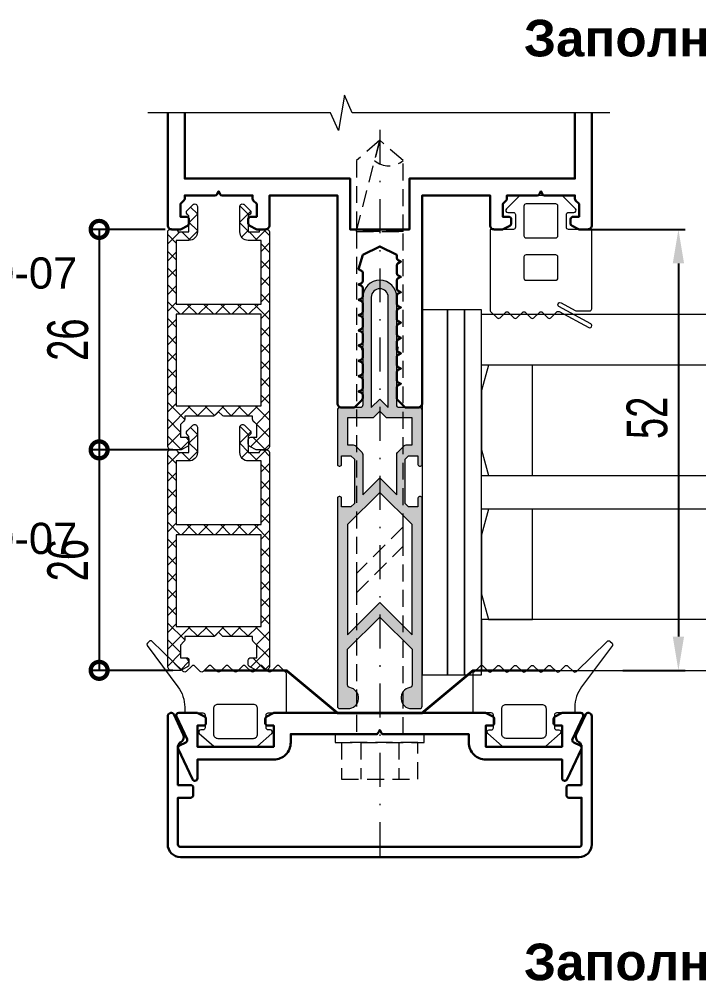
# Model space of a CAD drawing. Extents: x -37 to 8820, y -336 to 478.
# Drawn here: x 5928 to 5978.1, y 70.2 to 141.1 of the extents above; entities that cross this region are included whole.
import ezdxf

# ---------------------------------------------------------------- set-up
doc = ezdxf.new("R2010")
doc.units = 0
doc.header["$LTSCALE"] = 5
doc.linetypes.add('DASHDOT', pattern=[1, 0.5, -0.25, 0, -0.25])
doc.linetypes.add('HIDDEN', pattern=[0.375, 0.25, -0.125])
doc.layers.get('0').update_dxf_attribs({"linetype": 'CONTINUOUS', "lineweight": 30})
doc.layers.get('DEFPOINTS').update_dxf_attribs({"linetype": 'CONTINUOUS'})
for name, color, linetype, lineweight in [('1', 6, 'DASHDOT', 13), ('2', 3, 'HIDDEN', 13), ('Dimentions', 5, 'CONTINUOUS', 15), ('Glass', 5, 'CONTINUOUS', 20), ('Герлен', 7, 'CONTINUOUS', 60), ('Зигзаг', 1, 'CONTINUOUS', 15), ('Подкладки', 1, 'CONTINUOUS', 20), ('Текстовый', 7, 'CONTINUOUS', 9), ('Уплотнители', 1, 'CONTINUOUS', 20), ('Штриховка', 1, 'CONTINUOUS', 5)]:
    doc.layers.add(name, color=color, linetype=linetype, lineweight=lineweight)
doc.styles.add('3', font='RUSS.SHX', dxfattribs={"width": 0.7, "height": 3})
doc.styles.add('Каталожный', font='arial.ttf', dxfattribs={"height": 2.5})
doc.dimstyles.new('MX1_6', dxfattribs={"dimtxt": 3, "dimasz": 2.5, "dimexe": 0.5, "dimexo": 0, "dimgap": 0.8, "dimtad": 1, "dimlfac": 1.6, "dimdsep": 46, "dimtxsty": '3', "dimcen": 0, "dimclrd": 256, "dimclre": 256, "dimclrt": 256, "dimaunit": 1, "dimadec": 0, "dimazin": 0, "dimtfac": 1, "dimtmove": 0, "dimatfit": 1, "dimfxl": 1, "dimtvp": 1, "dimtolj": 1, "dimtzin": 0, "dimarcsym": 0})

# ---------------------------------------------------------------- blocks, each defined once
blk = doc.blocks.new('45313-2')
blk.add_lwpolyline([(-12.43, 0, -0.116434), (-12.56, 0.03), (-13.33, 0.42, -0.284079), (-13.5, 0.69), (-13.5, 1.2, -0.414214), (-13.2, 1.5), (-12.5, 1.5), (-12.5, 4), (-21.5, 4), (-21.5, 1.5), (-20.8, 1.5, -0.414214), (-20.5, 1.2), (-20.5, 0.69, -0.284079), (-20.67, 0.42), (-21.44, 0.03, -0.116434), (-21.57, 0), (-23.7, 0, -0.548619), (-23.97, 0.43), (-22.73, 3.1, 0.414214), (-22.87, 3.5), (-23.63, 3.85, -0.414214), (-23.77, 4.25), (-22.1, 7.83, -0.291473), (-21.83, 8), (-21.8, 8, -0.414214), (-21.5, 7.7), (-21.5, 5.5), (-12.5, 5.5, -0.414214), (-10.5, 3.5), (-10.5, 2.5), (-0.44, 2.5, -0.284079), (-0.17, 2.33), (0, 2), (0.17, 2.33, -0.284079), (0.44, 2.5), (10.5, 2.5), (10.5, 3.5, -0.414214), (12.5, 5.5), (21.5, 5.5), (21.5, 7.7, -0.414214), (21.8, 8), (21.83, 8, -0.291473), (22.1, 7.83), (23.77, 4.25, -0.414214), (23.63, 3.85), (22.87, 3.5, 0.414214), (22.73, 3.1), (23.97, 0.43, -0.548619), (23.7, 0), (21.57, 0, -0.116434), (21.44, 0.03), (20.67, 0.42, -0.284079), (20.5, 0.69), (20.5, 1.2, -0.414214), (20.8, 1.5), (21.5, 1.5), (21.5, 4), (12.5, 4), (12.5, 1.5), (13.2, 1.5, -0.414214), (13.5, 1.2), (13.5, 0.69, -0.284079), (13.33, 0.42), (12.56, 0.03, -0.116434), (12.43, 0)], format="xyb", close=True)
blk = doc.blocks.new('_DotSmall')
at = {"color": 0, "linetype": 'ByBlock', "const_width": 0.5}
blk.add_lwpolyline([(-0.0625, 0, 1), (0.0625, 0, 1)], format="xyb", close=True, dxfattribs=at)
blk = doc.blocks.new('*D1001')
at = {"layer": 'DEFPOINTS', "color": 0, "linetype": 'Continuous', "transparency": 16777216}
for p in [(5938.767, 125.571), (5933.907, 109.327), (5939.337, 109.327)]:
    blk.add_point(p, dxfattribs=at)
at = {"layer": 'Dimentions', "linetype": 'Continuous', "lineweight": -2, "transparency": 16777216}
for p, q in [((5938.767, 125.571), (5933.407, 125.571)), ((5933.907, 125.571), (5933.907, 109.327)), ((5939.337, 109.327), (5933.407, 109.327))]:
    blk.add_line(p, q, dxfattribs=at)
at = {"layer": 'Dimentions', "linetype": 'Continuous', "lineweight": -2, "transparency": 16777216, "xscale": 2.5, "yscale": 2.5, "zscale": 2.5}
for p, rotation in [((5933.907, 125.571), 90), ((5933.907, 109.327), 270)]:
    blk.add_blockref('_DotSmall', p, dxfattribs=dict(at, rotation=rotation))
at = {"layer": 'Dimentions', "linetype": 'Continuous', "transparency": 16777216, "insert": (5931.607, 117.449), "char_height": 3, "attachment_point": 5, "rotation": 90, "style": '3'}
blk.add_mtext('\\A1;26', dxfattribs=at)
blk = doc.blocks.new('*D1004')
at = {"layer": 'DEFPOINTS', "color": 0, "transparency": 16777216}
for p in [(5969.609, 125.571), (5972.49, 93.071), (5976.595, 93.071)]:
    blk.add_point(p, dxfattribs=at)
at = {"layer": 'Dimentions', "lineweight": -2, "transparency": 16777216}
for p, q in [((5969.609, 125.571), (5977.095, 125.571)), ((5976.595, 123.071), (5976.595, 95.571)), ((5972.49, 93.071), (5977.095, 93.071))]:
    blk.add_line(p, q, dxfattribs=at)
at = {"layer": 'Dimentions', "transparency": 16777216}
for points in [[(5976.179, 123.071), (5977.012, 123.071), (5976.595, 125.571)], [(5976.179, 95.571), (5977.012, 95.571), (5976.595, 93.071)]]:
    blk.add_solid(points, dxfattribs=at)
at = {"layer": 'Dimentions', "transparency": 16777216, "insert": (5974.295, 111.686), "char_height": 3, "attachment_point": 5, "rotation": 90, "style": '3'}
blk.add_mtext('\\A1;52', dxfattribs=at)
blk = doc.blocks.new('*D1013')
at = {"layer": 'DEFPOINTS', "color": 0, "linetype": 'Continuous', "transparency": 16777216}
for p in [(5938.767, 109.327), (5933.907, 93.082), (5939.337, 93.082)]:
    blk.add_point(p, dxfattribs=at)
at = {"layer": 'Dimentions', "linetype": 'Continuous', "lineweight": -2, "transparency": 16777216}
for p, q in [((5938.767, 109.327), (5933.407, 109.327)), ((5933.907, 109.327), (5933.907, 93.082)), ((5939.337, 93.082), (5933.407, 93.082))]:
    blk.add_line(p, q, dxfattribs=at)
at = {"layer": 'Dimentions', "linetype": 'Continuous', "lineweight": -2, "transparency": 16777216, "xscale": 2.5, "yscale": 2.5, "zscale": 2.5}
for p, rotation in [((5933.907, 109.327), 90), ((5933.907, 93.082), 270)]:
    blk.add_blockref('_DotSmall', p, dxfattribs=dict(at, rotation=rotation))
at = {"layer": 'Dimentions', "linetype": 'Continuous', "transparency": 16777216, "insert": (5931.607, 101.204), "char_height": 3, "attachment_point": 5, "rotation": 90, "style": '3'}
blk.add_mtext('\\A1;26', dxfattribs=at)

msp = doc.modelspace()

# ---------------------------------------------------------------- hatches: boundary and pattern name
at = {"layer": 'Штриховка', "lineweight": 5}
h = msp.add_hatch(dxfattribs=at)
h.set_pattern_fill('ANSI37', color=256, scale=7, style=0)
h.set_pattern_definition([(45, (8313.3299, 7249.3877), (-0.61871843, 0.61871843), []), (135, (8313.3299, 7249.3877), (-0.61871843, -0.61871843), [])])
h.paths.add_polyline_path([(5945.8365, 119.3208), (5939.5865, 119.3208), (5939.5865, 112.5708), (5945.8365, 112.5708)], flags=16)
edge = h.paths.add_edge_path()
edge.add_line((5945.8365, 120.0708), (5945.8365, 124.7583))
edge.add_line((5945.8365, 124.7583), (5944.899, 124.7583))
edge.add_arc((5944.899, 125.3833), 0.625, 180, 270, ccw=False)
edge.add_line((5944.274, 125.3833), (5944.274, 127.2476))
edge.add_arc((5944.4723, 127.2476), 0.1982, 45, 180, ccw=False)
edge.add_line((5944.6124, 127.3877), (5945.0316, 126.9685))
edge.add_arc((5944.899, 126.836), 0.1875, -45, 45, ccw=False)
edge.add_line((5945.0316, 126.7034), (5944.899, 126.5708))
edge.add_line((5944.899, 126.5708), (5944.899, 125.3833))
edge.add_line((5944.899, 125.3833), (5945.7115, 125.3833))
edge.add_arc((5945.899, 125.3833), 0.1875, 90, 180, ccw=False)
edge.add_line((5945.899, 125.5708), (5946.274, 125.5708))
edge.add_arc((5946.274, 125.3833), 0.1875, 0, 90, ccw=False)
edge.add_line((5946.4615, 125.3833), (5946.4615, 109.6333))
edge.add_arc((5946.149, 109.6333), 0.3125, -90, 0, ccw=False)
edge.add_line((5946.149, 109.3208), (5945.5683, 109.3208))
edge.add_arc((5945.5683, 109.5083), 0.1875, 243.434949, 270, ccw=False)
edge.add_line((5945.4845, 109.3406), (5945.0027, 109.5815))
edge.add_arc((5945.0865, 109.7492), 0.1875, 180, 243.434949, ccw=False)
edge.add_line((5944.899, 109.7492), (5944.899, 110.0708))
edge.add_arc((5945.0865, 110.0708), 0.1875, 90, 180, ccw=False)
edge.add_line((5945.0865, 110.2583), (5945.524, 110.2583))
edge.add_line((5945.524, 110.2583), (5945.524, 111.1958))
edge.add_line((5945.524, 111.1958), (5945.2665, 111.4534))
edge.add_arc((5945.399, 111.586), 0.1875, 180, 225, ccw=False)
edge.add_line((5945.2115, 111.586), (5945.2115, 111.8208))
edge.add_line((5945.2115, 111.8208), (5943.1017, 111.8208))
edge.add_arc((5943.1017, 112.0083), 0.1875, 225, 270, ccw=False)
edge.add_line((5942.9691, 111.8757), (5942.7115, 112.1333))
edge.add_line((5942.7115, 112.1333), (5942.454, 111.8757))
edge.add_arc((5942.3214, 112.0083), 0.1875, 270, 315, ccw=False)
edge.add_line((5942.3214, 111.8208), (5940.2115, 111.8208))
edge.add_line((5940.2115, 111.8208), (5940.2115, 111.586))
edge.add_arc((5940.024, 111.586), 0.1875, -45, 0, ccw=False)
edge.add_line((5940.1566, 111.4534), (5939.899, 111.1958))
edge.add_line((5939.899, 111.1958), (5939.899, 110.2583))
edge.add_line((5939.899, 110.2583), (5940.3365, 110.2583))
edge.add_arc((5940.3365, 110.0708), 0.1875, 0, 90, ccw=False)
edge.add_line((5940.524, 110.0708), (5940.524, 109.7492))
edge.add_arc((5940.3365, 109.7492), 0.1875, -63.434949, 0, ccw=False)
edge.add_line((5940.4204, 109.5815), (5939.9386, 109.3406))
edge.add_arc((5939.8548, 109.5083), 0.1875, 270, 296.565051, ccw=False)
edge.add_line((5939.8548, 109.3208), (5939.274, 109.3208))
edge.add_arc((5939.274, 109.6333), 0.3125, 180, 270, ccw=False)
edge.add_line((5938.9615, 109.6333), (5938.9615, 125.3833))
edge.add_arc((5939.149, 125.3833), 0.1875, 90, 180, ccw=False)
edge.add_line((5939.149, 125.5708), (5939.524, 125.5708))
edge.add_arc((5939.524, 125.3833), 0.1875, 0, 90, ccw=False)
edge.add_line((5939.7115, 125.3833), (5940.524, 125.3833))
edge.add_line((5940.524, 125.3833), (5940.524, 126.5708))
edge.add_line((5940.524, 126.5708), (5940.3915, 126.7034))
edge.add_arc((5940.524, 126.836), 0.1875, 135, 225, ccw=False)
edge.add_line((5940.3915, 126.9685), (5940.8107, 127.3877))
edge.add_arc((5940.9508, 127.2476), 0.1982, 0, 135, ccw=False)
edge.add_line((5941.149, 127.2476), (5941.149, 125.3833))
edge.add_arc((5940.524, 125.3833), 0.625, -90, 0, ccw=False)
edge.add_line((5940.524, 124.7583), (5939.5865, 124.7583))
edge.add_line((5939.5865, 124.7583), (5939.5865, 120.0708))
edge.add_line((5939.5865, 120.0708), (5945.8365, 120.0708))
at = {"layer": 'Штриховка'}
h = msp.add_hatch(color=256, dxfattribs=at)
edge = h.paths.add_edge_path(flags=16)
edge.add_line((5954.5865, 113.0708), (5955.2115, 112.4458))
edge.add_line((5955.2115, 112.4458), (5955.2115, 120.5708))
edge.add_arc((5954.5865, 120.5708), 0.625, 0, 180)
edge.add_line((5953.9615, 120.5708), (5953.9615, 112.4458))
edge.add_line((5953.9615, 112.4458), (5954.5865, 113.0708))
edge = h.paths.add_edge_path(flags=16)
edge.add_line((5952.2115, 111.6958), (5952.2115, 109.6958))
edge.add_line((5952.2115, 109.6958), (5952.6357, 109.6958))
edge.add_arc((5952.6357, 109.5083), 0.1875, 45, 90, ccw=False)
edge.add_line((5952.7683, 109.6409), (5953.2816, 109.1275))
edge.add_arc((5953.149, 108.995), 0.1875, 0, 45, ccw=False)
edge.add_line((5953.3365, 108.995), (5953.3365, 106.0046))
edge.add_line((5953.3365, 106.0046), (5954.5865, 107.2546))
edge.add_line((5954.5865, 107.2546), (5955.8365, 106.0046))
edge.add_line((5955.8365, 106.0046), (5955.8365, 108.995))
edge.add_arc((5956.024, 108.995), 0.1875, 135, 180, ccw=False)
edge.add_line((5955.8915, 109.1275), (5956.4048, 109.6409))
edge.add_arc((5956.5374, 109.5083), 0.1875, 90, 135, ccw=False)
edge.add_line((5956.5374, 109.6958), (5956.9615, 109.6958))
edge.add_line((5956.9615, 109.6958), (5956.9615, 111.6958))
edge.add_line((5956.9615, 111.6958), (5955.0777, 111.6958))
edge.add_line((5955.0777, 111.6958), (5954.5865, 112.1869))
edge.add_line((5954.5865, 112.1869), (5954.0954, 111.6958))
edge.add_line((5954.0954, 111.6958), (5952.2115, 111.6958))
edge = h.paths.add_edge_path()
edge.add_arc((5951.5865, 108.2583), 0.125, 180, 270)
edge.add_line((5951.5865, 108.1333), (5951.649, 108.1333))
edge.add_arc((5951.649, 108.2583), 0.125, 270, 360)
edge.add_line((5951.774, 108.2583), (5951.774, 108.8833))
edge.add_line((5951.774, 108.8833), (5952.4652, 108.8833))
edge.add_line((5952.4652, 108.8833), (5952.7115, 108.637))
edge.add_line((5952.7115, 108.637), (5952.7115, 105.3796))
edge.add_line((5952.7115, 105.3796), (5952.4652, 105.1333))
edge.add_line((5952.4652, 105.1333), (5951.774, 105.1333))
edge.add_line((5951.774, 105.1333), (5951.774, 105.7583))
edge.add_arc((5951.649, 105.7583), 0.125, 0, 90)
edge.add_line((5951.649, 105.8833), (5951.5865, 105.8833))
edge.add_arc((5951.5865, 105.7583), 0.125, 90, 180)
edge.add_line((5951.4615, 105.7583), (5951.4615, 90.4458))
edge.add_arc((5951.649, 90.4458), 0.1875, 180, 270)
edge.add_line((5951.649, 90.2583), (5952.2428, 90.2583))
edge.add_arc((5952.2428, 91.0395), 0.7812, 270, 440.718201)
edge.add_arc((5952.399, 91.9956), 0.1875, 180, 260.718201, ccw=False)
edge.add_line((5952.2115, 91.9956), (5952.2115, 94.6333))
edge.add_line((5952.2115, 94.6333), (5954.5865, 97.0083))
edge.add_line((5954.5865, 97.0083), (5956.9615, 94.6333))
edge.add_line((5956.9615, 94.6333), (5956.9615, 91.9956))
edge.add_arc((5956.774, 91.9956), 0.1875, -80.718201, 0, ccw=False)
edge.add_arc((5956.9303, 91.0395), 0.7812, 99.281799, 270)
edge.add_line((5956.9303, 90.2583), (5957.524, 90.2583))
edge.add_arc((5957.524, 90.4458), 0.1875, 270, 360)
edge.add_line((5957.7115, 90.4458), (5957.7115, 105.7583))
edge.add_arc((5957.5865, 105.7583), 0.125, 0, 90)
edge.add_line((5957.5865, 105.8833), (5957.524, 105.8833))
edge.add_arc((5957.524, 105.7583), 0.125, 90, 180)
edge.add_line((5957.399, 105.7583), (5957.399, 105.1333))
edge.add_line((5957.399, 105.1333), (5956.7079, 105.1333))
edge.add_line((5956.7079, 105.1333), (5956.4615, 105.3796))
edge.add_line((5956.4615, 105.3796), (5956.4615, 108.637))
edge.add_line((5956.4615, 108.637), (5956.7079, 108.8833))
edge.add_line((5956.7079, 108.8833), (5957.399, 108.8833))
edge.add_line((5957.399, 108.8833), (5957.399, 108.2583))
edge.add_arc((5957.524, 108.2583), 0.125, 180, 270)
edge.add_line((5957.524, 108.1333), (5957.5865, 108.1333))
edge.add_arc((5957.5865, 108.2583), 0.125, 270, 360)
edge.add_line((5957.7115, 108.2583), (5957.7115, 112.2583))
edge.add_arc((5957.524, 112.2583), 0.1875, 360, 450)
edge.add_line((5957.524, 112.4458), (5956.024, 112.4458))
edge.add_arc((5956.024, 112.6333), 0.1875, 180, 270, ccw=False)
edge.add_line((5955.8365, 112.6333), (5955.8365, 116.6958))
edge.add_arc((5955.8365, 116.8208), 0.125, 270, 450)
edge.add_line((5955.8365, 116.9458), (5955.8365, 120.5708))
edge.add_arc((5954.5865, 120.5708), 1.25, 0, 180)
edge.add_line((5953.3365, 120.5708), (5953.3365, 116.9458))
edge.add_arc((5953.3365, 116.8208), 0.125, 90, 270)
edge.add_line((5953.3365, 116.6958), (5953.3365, 112.6333))
edge.add_arc((5953.149, 112.6333), 0.1875, -90, 0, ccw=False)
edge.add_line((5953.149, 112.4458), (5951.649, 112.4458))
edge.add_arc((5951.649, 112.2583), 0.1875, 90, 180)
edge.add_line((5951.4615, 112.2583), (5951.4615, 108.2583))
h.paths.add_polyline_path([(5952.2115, 95.694), (5954.5865, 98.069), (5956.9615, 95.694), (5956.9615, 103.819), (5954.5865, 106.194), (5952.2115, 103.819)], flags=16)
at = {"layer": 'Штриховка', "lineweight": 5}
h = msp.add_hatch(dxfattribs=at)
h.set_pattern_fill('ANSI37', color=256, scale=7, style=0)
h.set_pattern_definition([(45, (8313.3299, 7233.1377), (-0.61871843, 0.61871843), []), (135, (8313.3299, 7233.1377), (-0.61871843, -0.61871843), [])])
h.paths.add_polyline_path([(5945.8365, 103.0708), (5939.5865, 103.0708), (5939.5865, 96.3208), (5945.8365, 96.3208)], flags=16)
edge = h.paths.add_edge_path()
edge.add_line((5945.8365, 103.8208), (5945.8365, 108.5083))
edge.add_line((5945.8365, 108.5083), (5944.899, 108.5083))
edge.add_arc((5944.899, 109.1333), 0.625, 180, 270, ccw=False)
edge.add_line((5944.274, 109.1333), (5944.274, 110.9976))
edge.add_arc((5944.4723, 110.9976), 0.1982, 45, 180, ccw=False)
edge.add_line((5944.6124, 111.1377), (5945.0316, 110.7185))
edge.add_arc((5944.899, 110.586), 0.1875, -45, 45, ccw=False)
edge.add_line((5945.0316, 110.4534), (5944.899, 110.3208))
edge.add_line((5944.899, 110.3208), (5944.899, 109.1333))
edge.add_line((5944.899, 109.1333), (5945.7115, 109.1333))
edge.add_arc((5945.899, 109.1333), 0.1875, 90, 180, ccw=False)
edge.add_line((5945.899, 109.3208), (5946.274, 109.3208))
edge.add_arc((5946.274, 109.1333), 0.1875, 0, 90, ccw=False)
edge.add_line((5946.4615, 109.1333), (5946.4615, 93.3833))
edge.add_arc((5946.149, 93.3833), 0.3125, -90, 0, ccw=False)
edge.add_line((5946.149, 93.0708), (5945.5683, 93.0708))
edge.add_arc((5945.5683, 93.2583), 0.1875, 243.434949, 270, ccw=False)
edge.add_line((5945.4845, 93.0906), (5945.0027, 93.3315))
edge.add_arc((5945.0865, 93.4992), 0.1875, 180, 243.434949, ccw=False)
edge.add_line((5944.899, 93.4992), (5944.899, 93.8208))
edge.add_arc((5945.0865, 93.8208), 0.1875, 90, 180, ccw=False)
edge.add_line((5945.0865, 94.0083), (5945.524, 94.0083))
edge.add_line((5945.524, 94.0083), (5945.524, 94.9458))
edge.add_line((5945.524, 94.9458), (5945.2665, 95.2034))
edge.add_arc((5945.399, 95.336), 0.1875, 180, 225, ccw=False)
edge.add_line((5945.2115, 95.336), (5945.2115, 95.5708))
edge.add_line((5945.2115, 95.5708), (5943.1017, 95.5708))
edge.add_arc((5943.1017, 95.7583), 0.1875, 225, 270, ccw=False)
edge.add_line((5942.9691, 95.6257), (5942.7115, 95.8833))
edge.add_line((5942.7115, 95.8833), (5942.454, 95.6257))
edge.add_arc((5942.3214, 95.7583), 0.1875, 270, 315, ccw=False)
edge.add_line((5942.3214, 95.5708), (5940.2115, 95.5708))
edge.add_line((5940.2115, 95.5708), (5940.2115, 95.336))
edge.add_arc((5940.024, 95.336), 0.1875, -45, 0, ccw=False)
edge.add_line((5940.1566, 95.2034), (5939.899, 94.9458))
edge.add_line((5939.899, 94.9458), (5939.899, 94.0083))
edge.add_line((5939.899, 94.0083), (5940.3365, 94.0083))
edge.add_arc((5940.3365, 93.8208), 0.1875, 0, 90, ccw=False)
edge.add_line((5940.524, 93.8208), (5940.524, 93.4992))
edge.add_arc((5940.3365, 93.4992), 0.1875, -63.434949, 0, ccw=False)
edge.add_line((5940.4204, 93.3315), (5939.9386, 93.0906))
edge.add_arc((5939.8548, 93.2583), 0.1875, 270, 296.565051, ccw=False)
edge.add_line((5939.8548, 93.0708), (5939.274, 93.0708))
edge.add_arc((5939.274, 93.3833), 0.3125, 180, 270, ccw=False)
edge.add_line((5938.9615, 93.3833), (5938.9615, 109.1333))
edge.add_arc((5939.149, 109.1333), 0.1875, 90, 180, ccw=False)
edge.add_line((5939.149, 109.3208), (5939.524, 109.3208))
edge.add_arc((5939.524, 109.1333), 0.1875, 0, 90, ccw=False)
edge.add_line((5939.7115, 109.1333), (5940.524, 109.1333))
edge.add_line((5940.524, 109.1333), (5940.524, 110.3208))
edge.add_line((5940.524, 110.3208), (5940.3915, 110.4534))
edge.add_arc((5940.524, 110.586), 0.1875, 135, 225, ccw=False)
edge.add_line((5940.3915, 110.7185), (5940.8107, 111.1377))
edge.add_arc((5940.9508, 110.9976), 0.1982, 0, 135, ccw=False)
edge.add_line((5941.149, 110.9976), (5941.149, 109.1333))
edge.add_arc((5940.524, 109.1333), 0.625, -90, 0, ccw=False)
edge.add_line((5940.524, 108.5083), (5939.5865, 108.5083))
edge.add_line((5939.5865, 108.5083), (5939.5865, 103.8208))
edge.add_line((5939.5865, 103.8208), (5945.8365, 103.8208))

# ---------------------------------------------------------------- linework, layer by layer
msp.add_lwpolyline([(5938.9615, 134.1516), (5938.9615, 125.8833, 0.4142136), (5939.274, 125.5708), (5939.8548, 125.5708, 0.1164338), (5939.9386, 125.5906), (5940.4204, 125.8315, 0.284079), (5940.524, 125.9992), (5940.524, 126.3208, 0.4142136), (5940.3365, 126.5083), (5939.899, 126.5083), (5939.899, 127.4458), (5940.1566, 127.7034, 0.1989124), (5940.2115, 127.836), (5940.2115, 128.0708), (5942.4394, 128.0708, 0.284079), (5942.6071, 128.1744), (5942.7115, 128.3833), (5942.816, 128.1744, 0.284079), (5942.9837, 128.0708), (5945.2115, 128.0708), (5945.2115, 127.836, 0.1989124), (5945.2665, 127.7034), (5945.524, 127.4458), (5945.524, 126.5083), (5945.0865, 126.5083, 0.4142136), (5944.899, 126.3208), (5944.899, 125.9992, 0.284079), (5945.0027, 125.8315), (5945.4845, 125.5906, 0.1164338), (5945.5683, 125.5708), (5946.149, 125.5708, 0.4142136), (5946.4615, 125.8833), (5946.4615, 128.0708), (5951.4615, 128.0708), (5951.4615, 112.7583, 0.4142136), (5951.774, 112.4458), (5952.6339, 112.4458, 0.1989124), (5952.7665, 112.5007), (5953.2816, 113.0159, 0.1989124), (5953.3365, 113.1485), (5953.3365, 113.3612, 0.284079), (5953.2329, 113.5289), (5953.024, 113.6333), (5953.2329, 113.7377, 0.284079), (5953.3365, 113.9054), (5953.3365, 114.4862, 0.284079), (5953.2329, 114.6539), (5953.024, 114.7583), (5953.2329, 114.8627, 0.284079), (5953.3365, 115.0304), (5953.3365, 115.6112, 0.284079), (5953.2329, 115.7789), (5953.024, 115.8833), (5953.2329, 115.9877, 0.284079), (5953.3365, 116.1554), (5953.3365, 116.7362, 0.284079), (5953.2329, 116.9039), (5953.024, 117.0083), (5953.2329, 117.1127, 0.284079), (5953.3365, 117.2804), (5953.3365, 117.8612, 0.284079), (5953.2329, 118.0289), (5953.024, 118.1333), (5953.2329, 118.2377, 0.284079), (5953.3365, 118.4054), (5953.3365, 118.9862, 0.284079), (5953.2329, 119.1539), (5953.024, 119.2583), (5953.2329, 119.3627, 0.284079), (5953.3365, 119.5304), (5953.3365, 120.1112, 0.284079), (5953.2329, 120.2789), (5953.024, 120.3833), (5953.2329, 120.4877, 0.284079), (5953.3365, 120.6554), (5953.3365, 121.2362, 0.284079), (5953.2329, 121.4039), (5953.024, 121.5083), (5953.2329, 121.6127, 0.284079), (5953.3365, 121.7804), (5953.3365, 122.3612, 0.284079), (5953.2329, 122.5289), (5953.024, 122.6333), (5953.3365, 123.6958), (5954.5865, 124.3208), (5955.8365, 123.6958), (5955.8365, 123.4679, 0.284079), (5955.9402, 123.3002), (5956.149, 123.1958), (5955.9402, 123.0914, 0.284079), (5955.8365, 122.9237), (5955.8365, 122.3429, 0.284079), (5955.9402, 122.1752), (5956.149, 122.0708), (5955.9402, 121.9664, 0.284079), (5955.8365, 121.7987), (5955.8365, 121.2179, 0.284079), (5955.9402, 121.0502), (5956.149, 120.9458), (5955.9402, 120.8414, 0.284079), (5955.8365, 120.6737), (5955.8365, 120.0929, 0.284079), (5955.9402, 119.9252), (5956.149, 119.8208), (5955.9402, 119.7164, 0.284079), (5955.8365, 119.5487), (5955.8365, 118.9679, 0.284079), (5955.9402, 118.8002), (5956.149, 118.6958), (5955.9402, 118.5914, 0.284079), (5955.8365, 118.4237), (5955.8365, 117.8429, 0.284079), (5955.9402, 117.6752), (5956.149, 117.5708), (5955.9402, 117.4664, 0.284079), (5955.8365, 117.2987), (5955.8365, 116.7179, 0.284079), (5955.9402, 116.5502), (5956.149, 116.4458), (5955.9402, 116.3414, 0.284079), (5955.8365, 116.1737), (5955.8365, 115.5929, 0.284079), (5955.9402, 115.4252), (5956.149, 115.3208), (5955.9402, 115.2164, 0.284079), (5955.8365, 115.0487), (5955.8365, 114.4679, 0.284079), (5955.9402, 114.3002), (5956.149, 114.1958), (5955.9402, 114.0914, 0.284079), (5955.8365, 113.9237), (5955.8365, 113.1485, 0.1989124), (5955.8915, 113.0159), (5956.4066, 112.5007, 0.1989124), (5956.5392, 112.4458), (5957.399, 112.4458, 0.4142136), (5957.7115, 112.7583), (5957.7115, 128.0708), (5962.7115, 128.0708), (5962.7115, 125.8833, 0.4142136), (5963.024, 125.5708), (5963.6048, 125.5708, 0.1164338), (5963.6886, 125.5906), (5964.1704, 125.8315, 0.284079), (5964.274, 125.9992), (5964.274, 126.3208, 0.4142136), (5964.0865, 126.5083), (5963.649, 126.5083), (5963.649, 127.4458), (5963.9066, 127.7034, 0.1989124), (5963.9615, 127.836), (5963.9615, 128.0708), (5966.1894, 128.0708, 0.284079), (5966.3571, 128.1744), (5966.4615, 128.3833), (5966.566, 128.1744, 0.284079), (5966.7337, 128.0708), (5968.9615, 128.0708), (5968.9615, 127.836, 0.1989124), (5969.0165, 127.7034), (5969.274, 127.4458), (5969.274, 126.5083), (5968.8365, 126.5083, 0.4142136), (5968.649, 126.3208), (5968.649, 125.9992, 0.284079), (5968.7527, 125.8315), (5969.2345, 125.5906, 0.1164338), (5969.3183, 125.5708), (5969.899, 125.5708, 0.4142136), (5970.2115, 125.8833), (5970.2115, 134.1516)], format="xyb")
msp.add_lwpolyline([(5940.2115, 134.1516), (5940.2115, 129.3208), (5952.399, 129.3208), (5952.399, 125.5708), (5956.774, 125.5708), (5956.774, 129.3208), (5968.9615, 129.3208), (5968.9615, 134.1516)])
msp.add_lwpolyline([(5969.4615, 84.6333), (5969.4615, 87.4591, 0.2797393), (5969.2596, 87.7918, -0.4015594), (5969.065, 88.3648), (5969.735, 89.8014, -0.8025849), (5970.2115, 89.6958), (5970.2115, 80.2583, -0.4142136), (5969.274, 79.3208), (5939.899, 79.3208, -0.4142136), (5938.9615, 80.2583), (5938.9615, 89.6958, -0.8025849), (5939.4381, 89.8014), (5940.1081, 88.3648, -0.4015594), (5939.9135, 87.7918, 0.2797393), (5939.7115, 87.4591), (5939.7115, 84.6333), (5940.649, 84.6333, -0.4142136), (5940.8365, 84.4458), (5940.8365, 83.8833, -0.4142136), (5940.649, 83.6958), (5939.7115, 83.6958), (5939.7115, 80.2583, 0.4142136), (5939.899, 80.0708), (5969.274, 80.0708, 0.4142136), (5969.4615, 80.2583), (5969.4615, 83.6958), (5968.524, 83.6958, -0.4142136), (5968.3365, 83.8833), (5968.3365, 84.4458, -0.4142136), (5968.524, 84.6333)], format="xyb", close=True)
at = {"layer": '1'}
msp.add_line((5954.5865, 132.9016), (5954.5865, 79.3208), dxfattribs=at)
at = {"layer": '2'}
for p, q in [((5953.1803, 87.7583), (5953.1803, 85.0708)), ((5955.9928, 87.7583), (5955.9928, 85.0708))]:
    msp.add_line(p, q, dxfattribs=at)
msp.add_lwpolyline([(5956.3014, 125.4171), (5956.3014, 130.6421), (5954.5846, 132.135), (5952.8678, 130.6421), (5952.8678, 125.4171), (5956.3014, 125.4171)], dxfattribs=at)
msp.add_lwpolyline([(5952.8678, 125.4171), (5954.5846, 132.135), (5954.2031, 130.6421, 0.3633079), (5956.3014, 130.6421)], format="xyb", dxfattribs=at)
for points in [[(5956.3053, 88.3833), (5956.3014, 125.4171), (5954.5865, 125.4171), (5952.8678, 125.4171), (5952.8678, 88.3833)], [(5952.8678, 98.7912), (5956.3053, 102.2287), (5956.3053, 103.661), (5952.8678, 100.2235)], [(5957.8678, 87.7583), (5957.8678, 88.3833), (5951.3053, 88.3833), (5951.3053, 87.7583)], [(5957.399, 87.7583), (5951.774, 87.7583), (5951.774, 85.0708), (5957.399, 85.0708)]]:
    msp.add_lwpolyline(points, close=True, dxfattribs=at)
at = {"layer": 'Glass'}
for points in [[(6001.1539, 115.5708), (5962.0865, 115.5708), (5962.0865, 119.3208), (6001.1539, 119.3208)], [(5962.589, 107.4458), (5965.8365, 107.4458), (5965.8365, 115.5708), (5962.589, 115.5708), (5962.0865, 113.6958), (5962.0865, 109.3208)], [(6001.1539, 104.9458), (5962.0865, 104.9458), (5962.0865, 107.4458), (6001.1539, 107.4458)], [(5962.589, 96.8208), (5965.8365, 96.8208), (5965.8365, 104.9458), (5962.589, 104.9458), (5962.0865, 103.0708), (5962.0865, 98.6958)], [(6001.1539, 96.8208), (5962.0865, 96.8208), (5962.0865, 93.0708), (6001.1539, 93.0708)]]:
    msp.add_lwpolyline(points, close=True, dxfattribs=at)
at = {"layer": 'Герлен', "ltscale": 2, "const_width": 0.1875}
msp.add_lwpolyline([(5967.524, 93.0708), (5961.4615, 93.0708), (5957.7115, 89.9458), (5951.4615, 89.9458), (5947.7115, 93.0708), (5941.649, 93.0708)], dxfattribs=at)
at = {"layer": 'Зигзаг'}
msp.add_lwpolyline([(5971.5475, 134.1516), (5952.5621, 134.1516), (5951.9812, 135.4695), (5951.5456, 132.8568), (5950.9631, 134.1516), (5937.4988, 134.1516)], dxfattribs=at)
at = {"layer": 'Подкладки'}
for points in [[(5959.5865, 119.6333), (5957.7115, 119.6333), (5957.7115, 92.7583), (5959.5865, 92.7583)], [(5960.8365, 119.6333), (5959.5865, 119.6333), (5959.5865, 92.7583), (5960.8365, 92.7583)], [(5962.0865, 119.6333), (5960.8365, 119.6333), (5960.8365, 92.7583), (5962.0865, 92.7583)]]:
    msp.add_lwpolyline(points, close=True, dxfattribs=at)
at = {"layer": 'Уплотнители'}
for points in [[(5967.9423, 120.1567), (5968.9874, 119.5897, 0.1249127), (5969.0619, 119.5708), (5970.0553, 119.5708, 0.4142136), (5970.2115, 119.727), (5970.2115, 125.5708), (5968.4928, 125.5708, -0.4142136), (5968.3365, 125.727), (5968.3365, 126.6645, -0.4142136), (5968.4928, 126.8208), (5968.899, 126.8208, 0.6685867), (5969.0094, 127.0877), (5968.0698, 128.0252, 0.1986192), (5967.9594, 128.0708), (5964.9637, 128.0708, 0.1986192), (5964.8533, 128.0252), (5963.9137, 127.0877, 0.6685867), (5964.024, 126.8208), (5964.4303, 126.8208, -0.4142136), (5964.5865, 126.6645), (5964.5865, 125.727, -0.4142136), (5964.4303, 125.5708), (5962.7115, 125.5708), (5962.7115, 119.6355, 0.1989124), (5962.7573, 119.525), (5963.2261, 119.0563, 0.4142136), (5963.447, 119.0563), (5963.8511, 119.4603, -0.4142136), (5964.072, 119.4603), (5964.4761, 119.0563, 0.4142136), (5964.697, 119.0563), (5965.1011, 119.4603, -0.4142136), (5965.322, 119.4603), (5965.7261, 119.0563, 0.4142136), (5965.947, 119.0563), (5966.3511, 119.4603, -0.4142136), (5966.572, 119.4603), (5966.9761, 119.0563, 0.4142136), (5967.197, 119.0563), (5967.6291, 119.4883, -0.3320761), (5967.8141, 119.5152), (5969.9808, 118.3397, 1), (5970.1298, 118.6144), (5967.7933, 119.882, -1)], [(5945.8365, 120.0708), (5945.8365, 124.7583), (5944.899, 124.7583, -0.4142136), (5944.274, 125.3833), (5944.274, 127.2476, -0.6681786), (5944.6124, 127.3877), (5945.0316, 126.9685, -0.4142136), (5945.0316, 126.7034), (5944.899, 126.5708), (5944.899, 125.3833), (5945.7115, 125.3833, -0.4142136), (5945.899, 125.5708), (5946.274, 125.5708, -0.4142136), (5946.4615, 125.3833), (5946.4615, 109.6333, -0.4142136), (5946.149, 109.3208), (5945.5683, 109.3208, -0.1164338), (5945.4845, 109.3406), (5945.0027, 109.5815, -0.284079), (5944.899, 109.7492), (5944.899, 110.0708, -0.4142136), (5945.0865, 110.2583), (5945.524, 110.2583), (5945.524, 111.1958), (5945.2665, 111.4534, -0.1989124), (5945.2115, 111.586), (5945.2115, 111.8208), (5943.1017, 111.8208, -0.1989124), (5942.9691, 111.8757), (5942.7115, 112.1333), (5942.454, 111.8757, -0.1989124), (5942.3214, 111.8208), (5940.2115, 111.8208), (5940.2115, 111.586, -0.1989124), (5940.1566, 111.4534), (5939.899, 111.1958), (5939.899, 110.2583), (5940.3365, 110.2583, -0.4142136), (5940.524, 110.0708), (5940.524, 109.7492, -0.284079), (5940.4204, 109.5815), (5939.9386, 109.3406, -0.1164338), (5939.8548, 109.3208), (5939.274, 109.3208, -0.4142136), (5938.9615, 109.6333), (5938.9615, 125.3833, -0.4142136), (5939.149, 125.5708), (5939.524, 125.5708, -0.4142136), (5939.7115, 125.3833), (5940.524, 125.3833), (5940.524, 126.5708), (5940.3915, 126.7034, -0.4142136), (5940.3915, 126.9685), (5940.8107, 127.3877, -0.6681786), (5941.149, 127.2476), (5941.149, 125.3833, -0.4142136), (5940.524, 124.7583), (5939.5865, 124.7583), (5939.5865, 120.0708)], [(5967.5553, 127.4458), (5965.3678, 127.4458, 0.4142136), (5965.2115, 127.2895), (5965.2115, 125.102, 0.4142136), (5965.3678, 124.9458), (5967.5553, 124.9458, 0.4142136), (5967.7115, 125.102), (5967.7115, 127.2895, 0.4142136)], [(5967.5553, 123.6958), (5965.3678, 123.6958, 0.4142136), (5965.2115, 123.5395), (5965.2115, 121.977, 0.4142136), (5965.3678, 121.8208), (5967.5553, 121.8208, 0.4142136), (5967.7115, 121.977), (5967.7115, 123.5395, 0.4142136)], [(5951.4615, 108.2583, 0.4142136), (5951.5865, 108.1333), (5951.649, 108.1333, 0.4142136), (5951.774, 108.2583), (5951.774, 108.8833), (5952.4652, 108.8833), (5952.7115, 108.637), (5952.7115, 105.3796), (5952.4652, 105.1333), (5951.774, 105.1333), (5951.774, 105.7583, 0.4142136), (5951.649, 105.8833), (5951.5865, 105.8833, 0.4142136), (5951.4615, 105.7583), (5951.4615, 90.4458, 0.4142136), (5951.649, 90.2583), (5952.2428, 90.2583, 0.9221128), (5952.3688, 91.8106, -0.3675232), (5952.2115, 91.9956), (5952.2115, 94.6333), (5954.5865, 97.0083), (5956.9615, 94.6333), (5956.9615, 91.9956, -0.3675232), (5956.8043, 91.8106, 0.9221128), (5956.9303, 90.2583), (5957.524, 90.2583, 0.4142136), (5957.7115, 90.4458), (5957.7115, 105.7583, 0.4142136), (5957.5865, 105.8833), (5957.524, 105.8833, 0.4142136), (5957.399, 105.7583), (5957.399, 105.1333), (5956.7079, 105.1333), (5956.4615, 105.3796), (5956.4615, 108.637), (5956.7079, 108.8833), (5957.399, 108.8833), (5957.399, 108.2583, 0.4142136), (5957.524, 108.1333), (5957.5865, 108.1333, 0.4142136), (5957.7115, 108.2583), (5957.7115, 112.2583, 0.4142136), (5957.524, 112.4458), (5956.024, 112.4458, -0.4142136), (5955.8365, 112.6333), (5955.8365, 116.6958, 1), (5955.8365, 116.9458), (5955.8365, 120.5708, 1), (5953.3365, 120.5708), (5953.3365, 116.9458, 1), (5953.3365, 116.6958), (5953.3365, 112.6333, -0.4142136), (5953.149, 112.4458), (5951.649, 112.4458, 0.4142136), (5951.4615, 112.2583)], [(5954.5865, 113.0708), (5955.2115, 112.4458), (5955.2115, 120.5708, 1), (5953.9615, 120.5708), (5953.9615, 112.4458), (5954.5865, 113.0708)], [(5952.2115, 111.6958), (5952.2115, 109.6958), (5952.6357, 109.6958, -0.1989124), (5952.7683, 109.6409), (5953.2816, 109.1275, -0.1989124), (5953.3365, 108.995), (5953.3365, 106.0046), (5954.5865, 107.2546), (5955.8365, 106.0046), (5955.8365, 108.995, -0.1989124), (5955.8915, 109.1275), (5956.4048, 109.6409, -0.1989124), (5956.5374, 109.6958), (5956.9615, 109.6958), (5956.9615, 111.6958), (5955.0777, 111.6958), (5954.5865, 112.1869), (5954.0954, 111.6958)], [(5945.8365, 103.8208), (5945.8365, 108.5083), (5944.899, 108.5083, -0.4142136), (5944.274, 109.1333), (5944.274, 110.9976, -0.6681786), (5944.6124, 111.1377), (5945.0316, 110.7185, -0.4142136), (5945.0316, 110.4534), (5944.899, 110.3208), (5944.899, 109.1333), (5945.7115, 109.1333, -0.4142136), (5945.899, 109.3208), (5946.274, 109.3208, -0.4142136), (5946.4615, 109.1333), (5946.4615, 93.3833, -0.4142136), (5946.149, 93.0708), (5945.5683, 93.0708, -0.1164338), (5945.4845, 93.0906), (5945.0027, 93.3315, -0.284079), (5944.899, 93.4992), (5944.899, 93.8208, -0.4142136), (5945.0865, 94.0083), (5945.524, 94.0083), (5945.524, 94.9458), (5945.2665, 95.2034, -0.1989124), (5945.2115, 95.336), (5945.2115, 95.5708), (5943.1017, 95.5708, -0.1989124), (5942.9691, 95.6257), (5942.7115, 95.8833), (5942.454, 95.6257, -0.1989124), (5942.3214, 95.5708), (5940.2115, 95.5708), (5940.2115, 95.336, -0.1989124), (5940.1566, 95.2034), (5939.899, 94.9458), (5939.899, 94.0083), (5940.3365, 94.0083, -0.4142136), (5940.524, 93.8208), (5940.524, 93.4992, -0.284079), (5940.4204, 93.3315), (5939.9386, 93.0906, -0.1164338), (5939.8548, 93.0708), (5939.274, 93.0708, -0.4142136), (5938.9615, 93.3833), (5938.9615, 109.1333, -0.4142136), (5939.149, 109.3208), (5939.524, 109.3208, -0.4142136), (5939.7115, 109.1333), (5940.524, 109.1333), (5940.524, 110.3208), (5940.3915, 110.4534, -0.4142136), (5940.3915, 110.7185), (5940.8107, 111.1377, -0.6681786), (5941.149, 110.9976), (5941.149, 109.1333, -0.4142136), (5940.524, 108.5083), (5939.5865, 108.5083), (5939.5865, 103.8208)], [(5946.3678, 88.6958, -0.4142136), (5946.2115, 88.852), (5946.2115, 89.7895, -0.4142136), (5946.3678, 89.9458), (5947.7115, 89.9458), (5947.7115, 92.8337, 0.1989124), (5947.6749, 92.9221), (5947.197, 93.4, 0.4142136), (5946.9761, 93.4), (5946.572, 92.996, -0.4142136), (5946.3511, 92.996), (5945.947, 93.4, 0.4142136), (5945.7261, 93.4), (5945.322, 92.996, -0.4142136), (5945.1011, 92.996), (5944.697, 93.4, 0.4142136), (5944.4761, 93.4), (5944.072, 92.996, -0.4142136), (5943.8511, 92.996), (5943.447, 93.4, 0.4142136), (5943.2261, 93.4), (5942.822, 92.996, -0.4142136), (5942.6011, 92.996), (5942.197, 93.4, 0.4142136), (5941.9761, 93.4), (5941.572, 92.996, -0.4142136), (5941.3511, 92.996), (5940.947, 93.4, 0.4142136), (5940.7261, 93.4), (5940.322, 92.996, -0.4142136), (5940.1011, 92.996), (5937.822, 95.2103, 0.4142136), (5937.6011, 95.2103), (5937.4697, 95.079, 0.2925382), (5937.4336, 94.9145), (5939.7144, 91.8613, -0.1617878), (5940.2115, 90.3651), (5940.2115, 89.9458), (5941.5553, 89.9458, -0.4142136), (5941.7115, 89.7895), (5941.7115, 88.852, -0.4142136), (5941.5553, 88.6958), (5941.399, 88.6958, 0.6685867), (5941.2887, 88.4289), (5942.3533, 87.4914, 0.1986192), (5942.4637, 87.4458), (5945.4594, 87.4458, 0.1986192), (5945.5698, 87.4914), (5946.6344, 88.4289, 0.6685867), (5946.524, 88.6958)], [(5962.8053, 88.6958, 0.4142136), (5962.9615, 88.852), (5962.9615, 89.7895, 0.4142136), (5962.8053, 89.9458), (5961.4615, 89.9458), (5961.4615, 92.8337, -0.1989124), (5961.4982, 92.9221), (5961.9761, 93.4, -0.4142136), (5962.197, 93.4), (5962.6011, 92.996, 0.4142136), (5962.822, 92.996), (5963.2261, 93.4, -0.4142136), (5963.447, 93.4), (5963.8511, 92.996, 0.4142136), (5964.072, 92.996), (5964.4761, 93.4, -0.4142136), (5964.697, 93.4), (5965.1011, 92.996, 0.4142136), (5965.322, 92.996), (5965.7261, 93.4, -0.4142136), (5965.947, 93.4), (5966.3511, 92.996, 0.4142136), (5966.572, 92.996), (5966.9761, 93.4, -0.4142136), (5967.197, 93.4), (5967.6011, 92.996, 0.4142136), (5967.822, 92.996), (5968.2261, 93.4, -0.4142136), (5968.447, 93.4), (5968.8511, 92.996, 0.4142136), (5969.072, 92.996), (5971.3511, 95.2103, -0.4142136), (5971.572, 95.2103), (5971.7034, 95.079, -0.2925382), (5971.7395, 94.9145), (5969.4587, 91.8613, 0.1617878), (5968.9615, 90.3651), (5968.9615, 89.9458), (5967.6178, 89.9458, 0.4142136), (5967.4615, 89.7895), (5967.4615, 88.852, 0.4142136), (5967.6178, 88.6958), (5967.774, 88.6958, -0.6685867), (5967.8844, 88.4289), (5966.8198, 87.4914, -0.1986192), (5966.7094, 87.4458), (5963.7137, 87.4458, -0.1986192), (5963.6033, 87.4914), (5962.5387, 88.4289, -0.6685867), (5962.649, 88.6958)], [(5942.649, 88.0708), (5945.274, 88.0708, 0.4142136), (5945.5865, 88.3833), (5945.5865, 90.2583, 0.4142136), (5945.274, 90.5708), (5942.649, 90.5708, 0.4142136), (5942.3365, 90.2583), (5942.3365, 88.3833, 0.4142136)], [(5966.524, 88.0708), (5963.899, 88.0708, -0.4142136), (5963.5865, 88.3833), (5963.5865, 90.2583, -0.4142136), (5963.899, 90.5708), (5966.524, 90.5708, -0.4142136), (5966.8365, 90.2583), (5966.8365, 88.3833, -0.4142136)]]:
    msp.add_lwpolyline(points, format="xyb", close=True, dxfattribs=at)
for points in [[(5945.8365, 119.3208), (5939.5865, 119.3208), (5939.5865, 112.5708), (5945.8365, 112.5708)], [(5952.2115, 95.694), (5954.5865, 98.069), (5956.9615, 95.694), (5956.9615, 103.819), (5954.5865, 106.194), (5952.2115, 103.819)], [(5945.8365, 103.0708), (5939.5865, 103.0708), (5939.5865, 96.3208), (5945.8365, 96.3208)]]:
    msp.add_lwpolyline(points, close=True, dxfattribs=at)

# ---------------------------------------------------------------- block references
at = {"xscale": -0.625, "yscale": 0.625, "zscale": 0.625, "rotation": 180}
msp.add_blockref('45313-2', (5954.5865, 89.9458), dxfattribs=at)

# ---------------------------------------------------------------- texts
at = {"layer": 'Текстовый', "linetype": 'Continuous', "char_height": 2.7, "width": 42.664921, "attachment_point": 1, "style": 'Каталожный'}
for s, insert in [('{\\fArial|b1|i0|c204|p34;Заполнение 42 мм}', (5965.2112, 141.0175)), ('{\\fArial|b1|i0|c204|p34;Заполнение 44 мм}', (5965.2112, 72.9468))]:
    msp.add_mtext(s, dxfattribs=dict(at, insert=insert))
at = {"layer": 'Текстовый', "linetype": 'Continuous', "insert": (5906.8538, 123.5088), "char_height": 2.5, "width": 20.358355, "attachment_point": 1, "line_spacing_factor": 0.85, "style": 'Каталожный'}
msp.add_mtext('\\pxi-2,l2,r-2.0333,se1.0833,qr,t4;{\\H0.92x;Т50-07\\P\\P\\P\\P\\pi0,l0,r0,s*,tz;\\P\\pi-2,l2,r-2.0333,se1.0833,t4;\\PТ50-07 }', dxfattribs=at)

# ---------------------------------------------------------------- dimensions: what is measured, and where the dimension line sits
at = {"layer": 'Dimentions', "linetype": 'Continuous'}
for base, p1, p2, picture, middle in [((5933.907, 109.3265), (5938.7674, 125.5708), (5939.3365, 109.3265), '*D1001', (5931.607, 117.4487)), ((5933.907, 93.0822), (5938.7674, 109.3265), (5939.3365, 93.0822), '*D1013', (5931.607, 101.2044))]:
    dim = msp.add_linear_dim(base=base, p1=p1, p2=p2, angle=90, dimstyle='MX1_6', override={"dimdec": 0, "dimblk1": 'DotSmall', "dimblk2": 'DotSmall', "dimsah": 1}, dxfattribs=at)
    dim.commit()
    dim.dimension.update_dxf_attribs({"geometry": picture, "text_midpoint": middle})
at = {"layer": 'Dimentions'}
dim = msp.add_linear_dim(base=(5976.5953, 93.0708), p1=(5969.6087, 125.5708), p2=(5972.4901, 93.0708), angle=90, dimstyle='MX1_6', dxfattribs=at)
dim.commit()
dim.dimension.update_dxf_attribs({"geometry": '*D1004', "text_midpoint": (5976.5953, 111.6863), "dimtype": 160})

doc.saveas('drawing.dxf')
